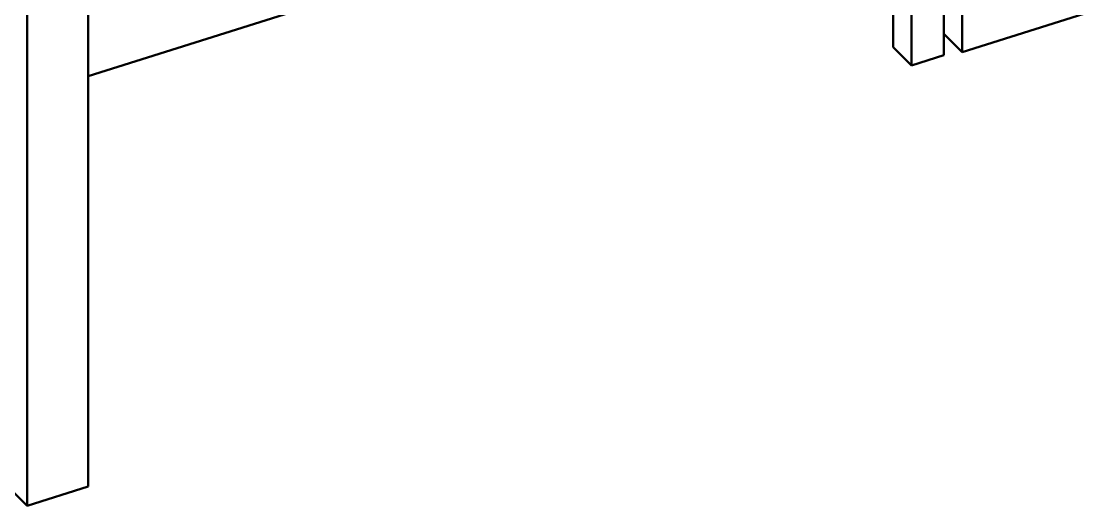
# Model space of a CAD drawing. Header units: millimetres. Extents: x 0 to 1800, y -680 to 297.
# Drawn here: x 297.72 to 339.01, y 66 to 84.83 of the extents above; entities that cross this region are included whole.
import ezdxf

# ---------------------------------------------------------------- set-up
doc = ezdxf.new("R2010")
doc.units = ezdxf.units.MM
doc.layers.add('OUTLINE', color=7, linetype='Continuous', lineweight=50)

# ---------------------------------------------------------------- blocks, each defined once
blk = doc.blocks.new('D-01_R03_1of1')
at = {"layer": 'OUTLINE'}
for p, q in [((300.31133, 66.74711), (300.31133, 98.82542)), ((297.95147, 66), (297.95147, 98.0783)), ((334.28852, 83.62359), (334.28852, 94.06768)), ((300.31133, 82.69348), (333.32491, 93.14529)), ((333.57073, 83.5129), (333.57073, 93.10655)), ((331.60417, 83.82282), (331.60417, 92.60052)), ((332.31213, 83.11444), (332.31213, 92.70809)), ((334.28852, 83.62359), (339.00826, 85.11781)), ((334.28852, 83.62359), (333.57073, 84.3418)), ((332.31213, 83.11444), (331.60417, 83.82282)), ((332.31213, 83.11444), (333.57073, 83.5129)), ((297.95147, 66), (296.62404, 67.3282)), ((297.95147, 66), (300.31133, 66.74711))]:
    blk.add_line(p, q, dxfattribs=at)

msp = doc.modelspace()

# ---------------------------------------------------------------- block references
msp.add_blockref('D-01_R03_1of1', (0, 0))

doc.saveas('drawing.dxf')
